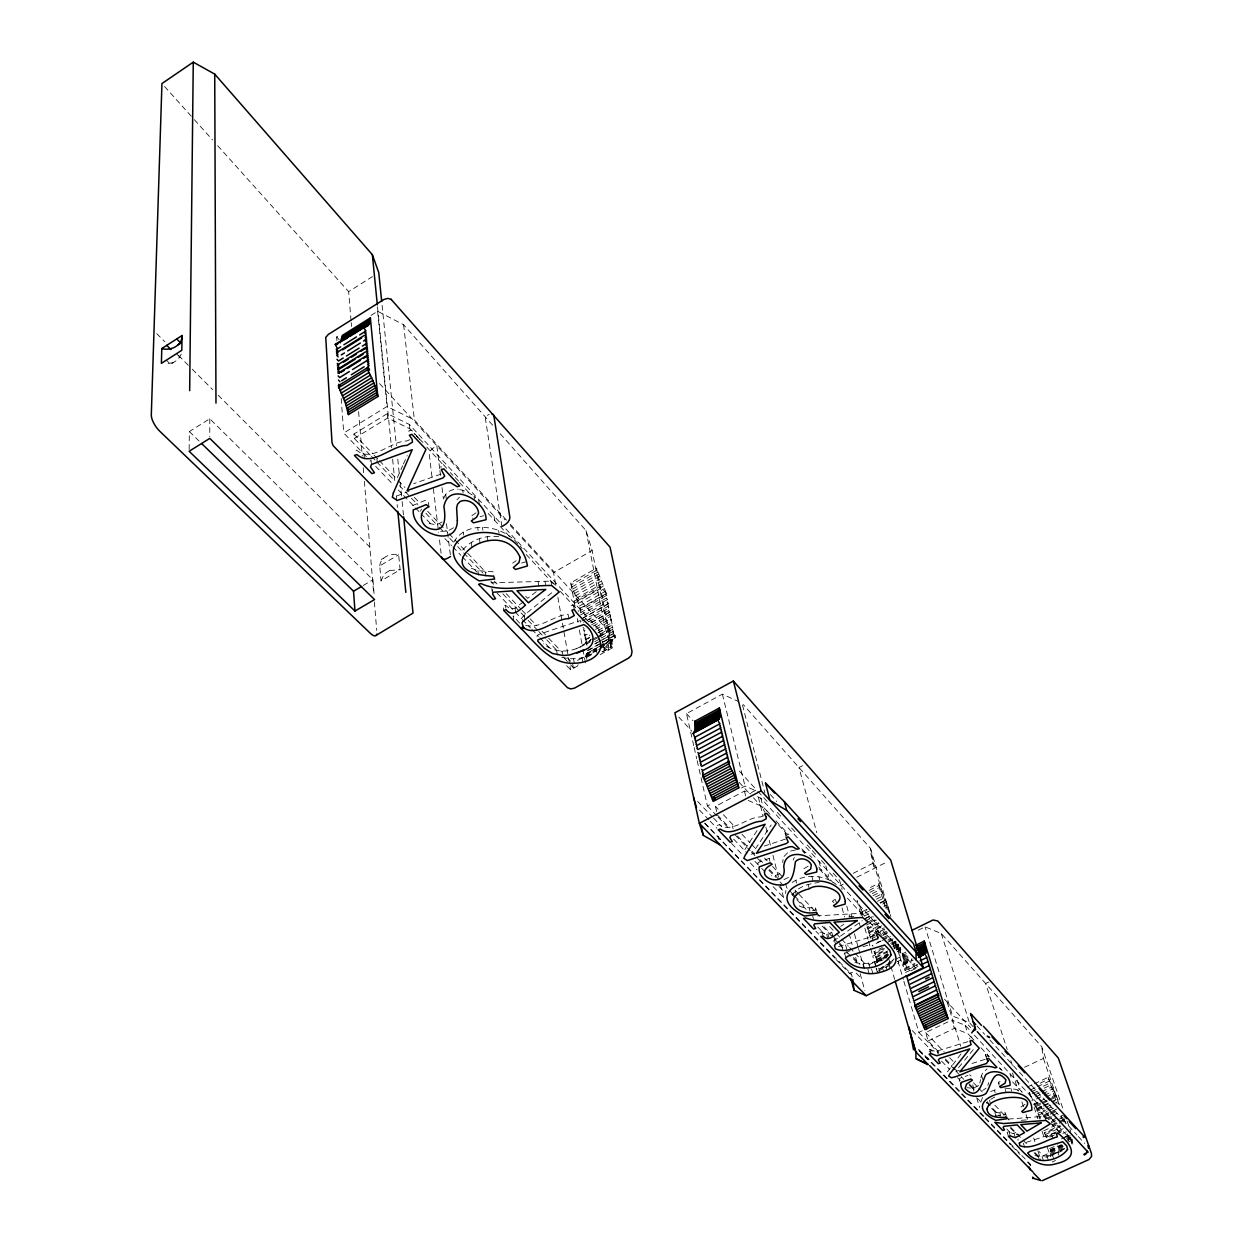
<?xml version="1.0" encoding="UTF-8"?>
<svg xmlns="http://www.w3.org/2000/svg" width="1243" height="1243" viewBox="0 0 1243 1243"><rect width="100%" height="100%" fill="white"/><g stroke="black" fill="none" stroke-linecap="round" stroke-linejoin="round"><path stroke-width="0.75" stroke-dasharray="5 3.75" d="M189.154 449.484L189.356 431.57L209.772 418.767L372.931 579.797L374.267 595.987M889.6 912.58L888.294 906.8L878.273 883.524L868.515 888.45M608.293 650.105L608.775 630.279L596.531 568.144L570.77 582.843L575.167 607.097M1017.97 1140.359L1018.017 1138.976M917.878 966.479L905.759 972.414L905.075 971.684L904.407 969.478L914.63 964.459M1062.159 1150.816L1050.677 1156.052L1050.568 1149.62L1061.165 1144.772M959.347 1081.348L959.782 1078.287L967.986 1075.397M917.272 964.475L905.168 970.41L902.853 965.19L903.583 960.855L902.045 952.06L907.39 970.068L917.722 965.003M600.136 654.673L612.302 647.883C611.898 644.511 611.043 638.514 615.518 637.612L615.099 635.468L608.355 628.15M598.8 635.872L608.775 630.279L615.518 637.612L587.457 652.948L585.189 658.262L593.564 653.585M785.56 893.484L785.902 890.47M782.655 862.595L783.09 859.472M537.038 636.742L537.24 635.359L539.819 634.07L580.295 620.506L580.838 623.442M757.904 864.025L758.121 862.533L769.184 858.416L771.08 859.907M1066.618 1138.541L1070.145 1136.925L1071.761 1139.94L1071.59 1143.933M979.841 1083.119L980.509 1079.608M581.087 612.053L579.875 610.779L607.004 595.195L596.531 568.144M980.774 1102.137L982.623 1097.46M379.752 565.876C380.436 557.035 390.892 552.809 398.646 554.735L400.122 569.729L381.057 580.916L379.752 565.876L398.646 554.735M381.057 580.916L384.211 573.955L391.996 569.014M980.836 1077.852L982.545 1072.973L987.082 1068.964M181.245 354.115L177.951 359.569L170.617 364.37L166.376 360.159M987.828 1085.403L988.651 1082.622M844.199 953.878L846.747 951.858L847.912 956.162M887.611 956.287L877.589 961.227L876.657 962.983L883.353 959.674M1066.028 1123.858L1064.754 1121.124L1059.502 1123.548M420.6 511.168L421.424 509.086M793.158 860.016L794.277 857.421M397.356 477.638L402.654 465.737M403.416 464.027L407.207 455.528M443.969 498.039C445.6 491.902 452.157 488.779 458.139 489.167M584.288 615.13L607.143 602.218L609.07 607.889L583.542 622.292M893.546 946.7L898.549 944.229C902.511 949.341 898.238 955.587 901.253 961.616L897.726 963.356M453.866 542.026C465.519 521.625 495.973 524.639 512.007 538.017M744.883 849.59L757.842 829.376M947.352 1071.886L961.507 1053.272M521.268 618.688L524.018 615.301L552.731 591.901M792.257 895.069C797.959 886.523 809.348 883.447 819.09 882.499M755.387 848.922L771.204 824.964M784.038 856.427L788.87 851.455L796.437 849.761M462.816 549.996C471.128 539.509 485.873 534.832 498.956 536.712M986.398 1103.256L987.61 1101.671L988.915 1105.835M833.307 941.169L862.285 920.675M958.586 1067.644L963.372 1061.755M964.568 1060.295L974.139 1048.533M370.103 461.169L371.067 460.034L371.439 464.447M591.28 639.135C579.564 651.503 557.004 656.04 543.517 643.796M892.086 961.088L893.981 958.866M456.942 499.872L459.49 497.153M1041.836 1106.954L1036.631 1109.362L1037.284 1110.046L1033.943 1102.541M978.583 1085.543L973.036 1088.386L967.209 1087.703M833.882 902.604L832.359 901.268L837.471 897.539M854.935 962.486C866.34 965.593 879.267 961.74 888.155 954.282L876.377 959.938M986.025 1088.138L982.685 1090.484M442.135 522.013L436.262 524.872L427.483 523.117M1025.118 1104.328L1020.425 1107.373M1064.381 1148.361C1056.162 1154.343 1045.114 1157.808 1034.984 1155.524M536.277 591.715L527.7 598.365L523.893 594.325M453.524 527.747L447.651 531.103L437.614 531.382M523.334 601.798L515.053 608.091L511.836 608.961M606.91 595.366L605.496 593.999L579.502 608.713L579.875 610.779M883.509 971.342L882.297 967.07L891.138 962.191M475.976 512.831L470.709 516.498L472.868 518.44M512.66 563.126L516.171 560.702M779.905 873.596L774.855 875.787L771.266 875.787M840.75 926.299L843.826 924.279M788.435 877.403L783.339 879.951M1055.975 1132.761L1024.916 1142.799M351.054 320.678L348.646 291.654L372.418 276.614M336.931 340.8L336.651 336.946L339.929 334.895M371.067 315.365L377.623 311.247L403.602 324.718L492.787 425.355M366.359 456.632L343.736 433.015L387.039 406.492L414.401 420.01L508.993 522.837M370.196 455.047L354.286 438.391L353.944 434.025L387.334 413.624L409.32 424.438L500.649 523.272M354.286 438.391L387.754 417.959L409.802 428.773L415.022 434.429M792.148 882.468C805.215 873.58 824.016 874.528 836.228 884.488M808.199 866.169L803.553 868.919L805.076 870.255M363.22 585.5L372.931 579.797M990.733 1099.325L994.695 1097.025M555.574 584.055L553.57 572.603L592.134 550.494L586.012 530.559L499.173 432.564M579.502 608.713L580.932 610.08L571.252 584.847L597.044 570.133M571.827 586.945L597.634 572.231M572.495 589.12L598.334 574.406M573.256 591.373L599.11 576.659M574.095 593.703L599.981 578.974M575.027 596.081L600.928 581.367M576.037 598.505L601.954 583.79M574.095 601.224L600.12 586.447L606.739 593.781L580.792 608.48M577.125 600.975L603.041 586.261M574.468 603.275L600.524 588.498M578.275 603.461L604.222 588.747M579.502 605.962L605.45 591.264M580.263 612.83L606.32 598.101L607.439 599.375M580.636 614.897L607.423 599.639L605.496 593.999M582.765 618.144L608.247 603.756L606.32 598.101M581.413 619.045L607.547 604.284M581.786 621.112L607.967 606.351L609.086 607.625M589.12 621.593L608.79 610.499L609.925 611.774M590.705 622.852L609.909 612.038L607.967 606.351M591.155 622.743L609.21 612.581L608.79 610.499M591.559 624.841L609.629 614.663L610.748 615.953M593.097 626.13L610.733 616.217L609.21 612.581M595.646 627.187L610.453 618.859L611.587 620.133M585.733 637.053L584.505 635.779L589.446 632.998M595.506 629.424L611.572 620.397L609.629 614.663M586.525 641.279L584.894 637.892L589.85 635.111M598.101 630.465L611.307 623.054L612.442 624.343M589.881 637.255L586.37 639.135L584.894 637.892M597.93 632.734L612.411 624.607L610.453 618.859M585.298 640.005L590.254 637.224M598.505 632.578L611.727 625.167L611.307 623.054M587.1 645.335L585.686 642.118L590.643 639.337M600.571 633.775L612.146 627.28L613.281 628.554M585.422 662.876L582.144 645.21L590.472 640.549M592.134 639.601L597.137 636.804M598.738 636.96L613.265 628.818L611.727 625.167M586.074 644.247L592.693 640.533M594.356 639.601L599.328 636.82M600.975 635.888L612.566 629.393L612.146 627.28M594.76 641.73L599.732 638.949M601.394 638.016L612.985 631.522L614.135 632.796M594.698 643.921L597.93 642.118M599.546 641.202L614.104 633.06L612.566 629.393M595.164 643.858L601.798 640.145M603.461 639.213L613.42 633.65L612.985 631.522M587.271 650.648L613.84 635.779M588.561 650.322L601.83 642.895M603.492 641.963L615.099 635.468M586.836 653.43L598.489 646.919M599.095 646.438L614.757 637.752M586.308 654.082L596.314 648.489M602.979 644.76L612.985 639.182M585.873 654.906L595.894 649.297M602.56 645.568L612.581 639.974M577.482 660.437L612.286 640.922M585.313 656.988L597.028 650.446M598.691 649.514L612.084 642.041M603.601 647.96L611.976 643.284M603.601 649.359L611.991 644.682M570.63 664.819L573.287 667.6L578.275 664.819M602.032 651.845L612.084 646.22M566.622 665.658L570.63 669.853L579.083 665.129M602.762 651.922L611.214 647.199L592.134 550.494M381.259 559.505L383.761 558.123M693.749 745.645L686.478 713.622L722.369 694.153L738.746 701.642M999.154 1085.186L998.269 1082.42L1002.48 1080.151M697.168 760.716L707.422 805.915L712.55 803.211M741.589 787.876L745.008 786.073L756.894 791.216M716.667 811.586L715.455 806.365L744.433 791.092L750.99 793.92M853.195 873.332L873.611 862.953L870.488 848.379L743.283 704.563M839.833 885.855L843.22 884.146M856.784 877.263L887.316 861.772M869.137 890.376L878.91 885.451M869.836 892.365L879.609 887.44M872.213 893.593L880.37 889.491M873.037 895.675L881.194 891.573M875.538 896.995L882.064 893.701M876.47 899.155L882.996 895.861M863.17 913.931L861.104 909.534L864.367 907.903M877.449 901.33L883.975 898.052M862.114 911.725L867.024 909.27M880.091 902.713L885 900.243M869.37 910.979L861.15 915.097L860.591 913.092L867.148 909.798M880.277 903.21L883.555 901.563L888.294 906.8L885.016 908.447M882.794 904.081L886.057 902.434M864.258 916.107L870.799 912.828M883.897 906.271L887.16 904.624M865.377 918.282L871.933 915.003M864.755 918.997L871.312 915.718M869.028 918.266L872.306 916.619M865.33 921.001L873.534 916.899M867.536 922.197L874.109 918.919M870.613 922.073L875.787 919.478M866.48 925.041L876.331 920.115M868.515 930.013L867.055 927.076L878.568 921.312M878.692 922.663L868.096 927.931L867.055 927.076M867.63 929.096L879.158 923.347M869.665 934.083L868.204 931.131L879.749 925.367M881.598 925.849L869.261 931.986L868.204 931.131M868.779 933.167L881.986 926.579M870.83 938.17L869.354 935.202L884.224 927.791M884.503 929.049L870.411 936.057L869.354 935.202M869.945 937.238L874.901 934.783M876.548 933.959L884.814 929.842M872.166 938.465L875.492 936.818M882.11 933.524L887.067 931.054M883.089 934.425L887.937 932.017M882.701 935.575L887.657 933.105M883.291 937.626L888.263 935.156M884.27 938.527L890.749 935.311M880.572 941.324L872.275 945.441L872.99 946.218M882.219 940.5L890.516 936.383M887.797 940.096L891.122 938.434M888.714 941.029L893.577 938.62M888.061 942.194L893.391 939.677M875.507 954.624L874.031 951.641L882.344 947.508M890.672 943.39L895.659 940.92M896.048 941.215L892.629 942.909L915.982 968.266M918.251 930.215L925.072 926.827L941.308 933.54L1041.758 1046.761L1063.386 1110.077M883.416 948.378L875.088 952.495L874.031 951.641M891.542 944.354L896.405 941.945M874.606 953.707L884.612 948.766M892.94 944.633L896.265 942.986M875.678 966.386L872.741 956.085L886.135 949.45M892.831 946.141L896.172 944.478L900.973 949.683L897.632 951.33M877.589 961.227L875.196 955.789L885.202 950.833M887.859 950.911L876.268 956.644L875.196 955.789M894.37 947.679L899.264 945.006M875.787 957.856L887.471 952.091M894.152 948.782L899.155 946.311M876.999 959.145L887.005 954.204M897.026 949.248L900.352 947.601M896.436 950.04L899.777 948.378M868.655 964.941L889.289 954.748M877.201 961.678L885.56 957.545M897.26 951.765L900.6 950.118M876.89 962.268L885.265 958.135M902.48 953.754L905.898 952.076M902.838 955.37L906.256 953.676M888.45 962.75L893.499 960.249M895.178 959.425L900.227 956.939M892.07 962.548L876.905 970.022L876.672 968.546M903.133 956.892L906.567 955.199M879.656 969.167L890.019 964.071M903.366 958.306L908.493 955.774M877.232 971.591L889.025 965.764M897.462 961.616L900.833 959.953M903.506 959.643L908.649 957.11M903.583 960.855L910.451 957.483M903.583 961.958L910.466 958.586M903.521 962.952L912.113 958.726M903.366 963.822L911.989 959.58M903.148 964.568L911.772 960.326M902.853 965.19L913.217 960.093M904.578 968.406L914.941 963.325M910.762 970.954L915.842 968.468M903.863 981.255L918.841 1032.389L922.213 1030.758M938.807 1052.091L928.148 1040.95L925.678 1032.576L950.025 1020.876M928.148 1040.95L954.329 1028.396L967.8 1033.586L971.762 1037.858M1024.496 1067.302L1043.421 1058.415L1041.758 1046.761M1027.433 1086.988L1032.591 1084.564M1034.316 1083.772L1048.113 1077.324L1058.213 1100.304L1057.467 1099.713L1052.262 1102.121M1040.158 1083.181L1048.797 1079.157M1030.525 1089.893L1035.699 1087.485M1037.423 1086.677L1049.512 1081.037M1031.286 1091.82L1036.46 1089.396M1043.374 1086.18L1050.288 1082.964M1032.995 1100.552L1030.354 1094.57L1037.268 1091.354M1044.182 1088.138L1051.096 1084.921M1034.658 1094.943L1039.847 1092.535M1041.572 1091.727L1051.951 1086.895M1035.543 1096.932L1040.733 1094.524M1042.473 1093.716L1052.852 1088.884M1036.46 1098.936L1053.784 1090.888M1046.078 1096.916L1054.732 1092.892M1033.151 1104.374L1038.356 1101.951M1040.096 1101.143L1045.316 1098.719M1034.922 1104.53L1038.387 1102.929M1052.246 1096.497L1055.711 1094.881M561.743 657.236C573.411 660.39 587.411 658.961 596.36 650.167L597.199 654.595M1040.748 1103.069L1033.788 1106.301L1037.921 1118.793M1042.489 1102.261L1047.694 1099.837M1049.434 1099.045L1054.654 1096.621M1035.916 1106.503L1041.121 1104.095M1042.846 1103.287L1048.051 1100.878M1049.791 1100.071L1056.721 1096.854M1036.942 1108.445L1042.131 1106.037M1043.871 1105.245L1057.746 1098.812L1054.002 1094.695L1048.113 1077.324M1043.576 1106.146L1050.521 1102.929M1037.346 1110.077L1042.551 1107.668M1036.631 1109.362L1037.268 1111.304L1044.229 1108.072M1045.953 1107.28L1051.174 1104.856M1052.914 1104.048L1058.119 1101.64L1059.409 1104.281L1058.787 1103.582M1039.257 1115.903L1037.905 1113.231L1044.866 1110.015M1046.606 1109.207L1053.567 1105.99M1045.627 1110.714L1038.744 1113.899L1037.905 1113.231M1038.558 1115.173L1047.259 1111.149M1048.999 1110.341L1054.219 1107.933M1048.564 1115.033L1039.847 1119.057L1039.195 1117.115L1056.612 1109.067M1048.641 1113.79L1040.034 1117.768L1039.195 1117.115M1050.366 1112.998L1057.265 1109.813M1050.304 1114.225L1057.28 1111.009M1045.72 1118.591L1050.957 1116.183M1052.697 1115.375L1057.933 1112.951M1048.222 1118.482L1051.671 1116.882M1048.113 1119.741L1051.609 1118.125M1052.262 1120.083L1062.765 1115.251M1051.252 1121.59L1054.717 1119.99M1051.174 1122.849L1056.426 1120.425M1058.181 1119.617L1063.433 1117.208M1051.827 1124.806L1064.086 1119.166M1052.572 1125.505L1057.762 1123.113M1059.502 1122.32L1064.692 1119.927M1043.732 1130.804L1057.746 1124.356M1045.736 1135.465L1044.384 1132.761L1060.17 1125.505M1060.823 1126.251L1045.208 1133.414L1044.384 1132.761M1045.037 1134.735L1060.838 1127.479M1063.262 1128.644L1045.689 1136.708L1046.249 1137.314M1046.513 1137.361L1055.214 1133.367M1056.954 1132.575L1063.899 1129.39M1049.853 1137.065L1055.136 1134.657M1056.892 1133.849L1063.93 1130.617M1062.843 1133.398L1066.354 1131.783M1064.179 1137.361L1069.477 1134.937L1072.942 1145.083L1071.932 1137.423M1061.46 1138.852L1068.001 1135.853L1071.761 1139.94L1068.234 1141.556M1066.587 1137.298L1070.068 1135.698M1067.551 1139.567L1071.078 1137.951M1049.62 1148.61L1057.777 1144.881M1067.566 1140.406L1070.829 1138.914M1050.382 1150.179L1061.802 1144.958M1068.327 1141.975L1071.59 1140.484M1050.257 1150.863L1063.324 1144.896M1050.211 1151.671L1063.278 1145.704M1063.309 1146.621L1043.11 1155.788L1039.086 1151.562M1050.304 1153.644L1065.033 1146.916M1050.459 1154.794L1063.557 1148.812M1045.86 1157.435L1064.474 1148.936M1052.199 1161.987L1055.509 1160.48M396.781 496.004L408.963 491.203M576.146 648.706L583.433 645.552M412.785 505.466L425.805 500.168L428.462 502.358L428.975 506.787M409.708 439.742L406.57 441.016C390.706 441.047 371.486 463.235 356.617 450.184L354.053 450.96M802.59 765.735L798.954 767.506L816.76 832.67M990.687 1091.494L997.943 1089.008M827.854 938.667L826.704 934.348L831.707 932.203L832.872 936.523M440.954 474.111L413.717 483.682M1008.446 1136.397L1007.141 1132.264L1008.928 1131.767L1012.874 1133.694L1017.364 1131.891L1018.685 1136.024M173.088 362.676L166.003 363.857M763.031 815.983L760.374 816.962C747.261 816.791 731.863 833.789 719.355 824.746L717.211 825.368M838.512 946.607L874.823 935.684M389.665 570.475L400.122 569.729M988.9 982.001L985.59 983.446L1007.218 1049.558M785.374 839.118L764.29 846.048M967.893 1041.665L935.528 1051.547L929.78 1049.403L927.9 1049.931L932.747 1054.623M985.109 1059.347L969.478 1064.257M751.238 854.236L754.843 853.055M847.586 951.594L850.181 950.755M862.937 946.746L870.224 944.447M877.511 942.163L881.163 941.013M956.178 1071.388L959.378 1070.394M836.011 959.394L849.404 973.269L852.667 972.259M508.76 607.843L505.419 605.232L503.027 605.947L503.679 610.391M571.065 605.792L573.458 605.092L575.727 607.718M521.609 563.048L526.721 561.541M786.229 837.564L785.094 833.198L787.223 832.592M824.327 933.617L821.903 931.815L819.883 932.39L821.017 936.709M881.629 935.187L877.216 930.013L875.212 930.587L876.657 932.794M587.442 643.299L585.686 642.118M986.693 1058.896L985.357 1054.717L987.237 1054.188L989.226 1056.566M585.873 634.847L584.117 633.666L584.505 635.779M585.08 630.636L583.34 629.471L584.956 632.842M480.062 516.637L483.667 515.736M994.524 1116.198L1005.634 1114.583L1005.338 1112.982L992.737 1112.454M812.378 910.482L816.014 909.985L815.47 907.934L803.398 907.592L796.11 904.64M1047.461 1118.576L1044.555 1116.307L1006.395 1119.228M864.196 915.485L861.477 913.263L817.459 915.873M491.032 582.827L550.944 581.134L558.495 587.519M1021.28 1120.331L1028.645 1119.71M848.922 916.744L854.298 916.386M471.299 568.191L477.902 570.692L492.958 571.718L493.611 576.146M1004.795 1088.091L1015.562 1089.288L1022.43 1092.162M459.661 489.462L467.026 491.715L472.977 495.444M525.618 625.307C539.944 629.284 553.943 615.378 568.067 614.213L568.859 618.626M973.222 1026.796L969.369 1022.601L952.666 1016.106L925.072 926.827M969.152 1029.515L965.19 1025.242L951.75 1020.037L954.329 1028.396M748.208 800.461L763 806.8L766.884 811.011M757.546 796.747L760.825 798.161L891.977 940.609L894.23 948.393M999.496 1068.592L1001.796 1069.664M849.404 973.269L851.439 974.263L852.356 977.697M803.304 851.346L806.132 852.791M983.959 1116.338L929.034 1059.58L927.713 1059.533L918.235 1049.978M1027.604 1162.329L1030.789 1165.639M969.633 1074.822L971.125 1075.956M998.269 1082.42L999.465 1083.43M584.179 628.647L582.951 627.373M809.581 855.402L811.819 857.468M985.295 1117.737L1030.385 1164.318M918.655 1049.527L929.034 1059.58M704.812 823.13L851.439 974.263M189.356 431.57L199.082 441.047M419.342 438.95L425.463 444.932M514.322 539.819L522.107 548.412M455.093 477.514L459.118 481.554M156.727 333.637L164.931 341.856M178.588 355.529L190.878 367.85M192.245 369.218L212.739 389.727M218.193 395.212L369.824 547.06M176.444 353.711L180.67 357.953M585.313 618.299L590.518 623.66M918.826 1049.931L983.648 1116.882M985 1118.28L1010.668 1144.787M1012.02 1146.186L1020.115 1154.545M704.781 823.441L834.675 958.011M912.315 1030.618L932.281 1051.407M941.588 1061.102L949.574 1069.415M957.561 1077.728L960.217 1080.493M977.526 1098.517L980.183 1101.282M1006.799 1128.986L1012.128 1134.533M699.483 810.063L708.867 819.821M710.204 821.203L716.9 828.18M731.63 843.5L742.335 854.656M750.368 863.015L757.065 869.976M773.146 886.694L785.188 899.233M815.983 931.287L818.671 934.068M856.163 973.083L861.523 978.661M697.572 801.424L712.255 816.775M713.591 818.158L721.608 826.533M733.634 839.087L746.996 853.04M754.998 861.415L760.343 866.992M761.679 868.391L765.688 872.57M779.05 886.523L784.395 892.101M817.785 926.983L824.466 933.959M918.841 1032.389L938.683 1053.116M945.286 1060.015L954.546 1069.695M955.867 1071.062L959.845 1075.211M961.165 1076.593L963.807 1079.359M969.089 1084.89L974.388 1090.406L972.679 1084.89M991.65 1108.445L996.964 1113.992M1010.233 1127.852L1016.883 1134.781M1034.129 1152.82L1038.123 1156.984M375.666 466.343L392.974 484.397M398.288 489.96L402.281 494.124M403.618 495.506L414.261 506.631M415.582 508.014L419.575 512.178M420.911 513.561L432.89 526.069M444.854 538.561L451.52 545.522M452.872 546.92L460.889 555.31M462.225 556.709L476.955 572.075M497.029 593.02L521.112 618.175M522.448 619.573L530.481 627.948M531.818 629.346L538.514 636.323M539.85 637.721L549.22 647.51M707.422 805.915L716.76 815.703M718.097 817.102L728.786 828.304M735.452 835.296L750.15 850.678M751.487 852.076L760.825 861.865M768.842 870.271L775.508 877.263M783.51 885.637L779.516 881.458L783.991 899.264M791.496 894.012L795.489 898.192M796.825 899.59L806.132 909.348M822.105 926.082L832.748 937.238M834.084 938.636L838.077 942.815M839.398 944.214L846.063 951.175M847.384 952.573L859.364 965.127M371.517 456.43L375.495 460.594M376.831 461.976L394.062 480.016M399.36 485.562L417.912 504.984M425.867 513.312L437.8 525.789M439.121 527.187L444.435 532.734M449.733 538.281L453.711 542.445M457.688 546.609L482.937 573.039M490.907 581.382L493.564 584.163M502.871 593.89L526.783 618.921M528.12 620.319L537.411 630.061M538.747 631.444L545.397 638.405M546.718 639.788L558.682 652.311M563.996 657.873L569.31 663.436M945.457 1059.036L952.107 1065.997M953.443 1067.38L957.421 1071.559M969.4 1084.067L974.73 1089.629M986.74 1102.199L1000.164 1116.214M1010.885 1127.432L1021.622 1138.65M1022.958 1140.049L1026.982 1144.259M1035.031 1152.665L1039.055 1156.876M925.678 1032.576L944.276 1052.091M949.59 1057.669L954.904 1063.247M973.502 1082.762L977.48 1086.941M978.816 1088.324L982.84 1092.55M994.882 1105.198L1004.266 1115.033M1005.603 1116.432L1009.627 1120.658M353.944 434.025L372.714 453.711M374.05 455.109L378.074 459.32M379.41 460.733L396.843 479.006M398.18 480.404L404.876 487.427M414.261 497.278L419.621 502.887M427.67 511.324L447.775 532.408M449.111 533.806L466.405 551.954M467.741 553.337L486.308 572.805M494.263 581.149L496.92 583.93M506.196 593.672L520.786 608.961M522.122 610.36L528.741 617.32M530.077 618.703L536.712 625.664M542.01 631.226L547.324 636.789M548.645 638.172L561.914 652.078M567.212 657.64L572.51 663.203L573.287 667.6M717.46 815.051L729.423 827.605M737.41 835.964L746.717 845.722M752.031 851.3L754.687 854.096M760.017 859.674L762.674 862.456M769.324 869.432L781.288 881.986M793.267 894.556L786.601 887.564L785.296 882.39M794.603 895.954L806.614 908.54M823.954 926.719L830.619 933.711M831.955 935.109L843.966 947.694M853.304 957.498L859.97 964.49M715.455 806.365L718.112 809.162M723.41 814.74L734.023 825.911M741.978 834.286L749.933 842.661M751.269 844.059L755.247 848.239M764.523 858.012L767.18 860.809M772.493 866.387L784.426 878.941M795.069 890.159L797.726 892.956M799.063 894.354L815.035 911.166M816.356 912.564L821.685 918.173M829.671 926.563L835.001 932.172M836.321 933.571L840.315 937.781M841.651 939.18L848.301 946.187M849.637 947.586L853.63 951.781M854.951 953.179L865.61 964.382M928.568 1059.16L927.169 1057.669L927.713 1059.533M905.168 970.41L904.407 969.556M980.991 1047.802L988.9 1056.348M999.45 1067.721L1002.091 1070.565M1012.625 1081.954L1021.684 1091.711M1034.611 1105.664L1046.249 1118.218M1051.423 1123.796L1057.886 1130.773M974.403 1035.217L1066.774 1135.216L1068.421 1140.08M775.943 820.815L788.885 834.83M801.844 848.845L805.728 853.04M818.671 867.055L833.028 882.592M847.4 898.161L863.077 915.128M869.618 922.213L878.77 932.11M505.885 528.943L598.893 629.579L604.797 650.011L603.104 644.666M678.802 717.087L691.885 731.241M739.026 782.22L749.498 793.547L756.521 789.849L737.068 768.671M753.444 797.82L765.3 810.638M778.475 824.886L787.689 834.861M802.186 850.538L804.827 853.382M819.308 869.059L829.842 880.448M416.343 435.842L420.258 440.069M426.8 447.138L443.782 465.488M450.323 472.542L452.934 475.37M459.459 482.424L469.916 493.72M488.219 513.483L510.5 537.566M526.24 554.564L553.803 584.334M560.36 591.419L578.741 611.276M510.314 524.266L604.953 627.156L611.214 647.199M336.651 336.946L339.261 339.774M379.581 383.59L505.031 519.885M510.283 525.587L553.57 572.603M944.54 999.232L970.659 1027.573M976.998 1025.957L984.642 1034.3M989.848 1039.987L1061.429 1118.079M1062.734 1119.492L1077.044 1135.108M1078.349 1136.537L1084.688 1143.451M686.478 713.622L692.972 720.676M757.81 791.263L768.205 802.558M777.279 812.44L782.469 818.096M791.558 827.978L796.747 833.633M807.127 844.929L811.026 849.171M812.316 850.585L816.216 854.811M821.405 860.467L825.305 864.708M833.09 873.176L839.569 880.246L842.132 889.475M770.287 794.526L776.704 801.549M607.143 602.218L608.262 603.492M164.542 86.451L193.069 118.24M194.359 119.685L212.506 139.915M217.696 145.695L348.646 291.654M519.621 623.116L513.141 615.906L513.81 620.35M418.114 437.754L411.386 429.969L408.885 430.839L409.367 435.236M446.61 468.316L443.285 464.447L440.752 465.224L441.125 468.145M769.992 814.351L765.47 809.038L763.373 809.721L765.144 812.58M1060.015 1133.057L1056.83 1129.281L1055.043 1129.778L1056.115 1131.503M973.984 1040.251L970.565 1036.196L968.717 1036.771L969.975 1038.962M785.094 833.198L786.99 835.933M889.693 912.44L888.885 911.523L889.491 913.543M1029.748 1163.712L1030.556 1165.111M985.357 1054.717L986.756 1056.814M491.855 588.452L492.616 591.093M861.104 909.534L857.546 900.973M1029.546 1092.628L1030.354 1094.57M1067.1 1120.922L1070.798 1131.783M1067.317 1133.865L1069.866 1141.323M1043.421 1058.415L1060.015 1107.156M1063.713 1118.001L1065.562 1123.408M1054.002 1094.695L1057.063 1103.706M1061.289 1116.136L1063.107 1121.45M1057.855 1152.37L1058.772 1155.104M1051.671 1134.735L1053.039 1138.852M1044.555 1116.307L1045.938 1120.425M1052.231 1154.467L1053.582 1158.554M1042.038 1131.301L1044.4 1138.433M1047.367 1147.398L1050.382 1156.518M1029.142 1092.193L1032.001 1100.894M1046.87 1155.772L1048.222 1159.859M1010.823 1060.574L1012.625 1066.09M1017.209 1080.12L1019.99 1088.635M1042.054 1156.316L1043.39 1160.418M1012.47 1072.958L1018.359 1091.028M1021.901 1101.888L1024.589 1109.999M1026.034 1114.536L1027.806 1119.974M1033.694 1138.044L1034.875 1141.664M1037.827 1150.707L1040.779 1159.75M1038.123 1156.208L1039.459 1160.309M1009.953 1073.703L1011.025 1076.997M1010.808 1088.34L1011.709 1091.105M1023.331 1143.14L1024.652 1147.258M1005.245 1089.49L1006.131 1092.255M1014.039 1133.538L1015.36 1137.671M987.237 1054.188L988.123 1056.985M1005.338 1112.982L1006.208 1115.748M1008.928 1131.767L1010.233 1135.9M994.338 1090.033L995.208 1092.815M999.885 1113.262L1000.755 1116.028M941.308 933.54L969.369 1022.601M994.959 1112.936L996.264 1117.084M989.397 1100.102L990.702 1104.266M981.473 1075.381L982.778 1079.561M965.19 1025.242L967.8 1033.586M947.135 1002.06L960.761 1046.233M976.656 1097.787L979.655 1107.482M973.036 1088.386L973.906 1091.168M937.206 1051.19L938.045 1054.002M890.299 914.506L890.874 916.479M870.488 848.379L889.553 912.89M929.78 1049.403L930.619 1052.215M895.566 942.396L901.253 961.616M873.611 862.953L888.263 912.657M897.493 943.965L900.212 953.163L898.316 944.121M885.234 907.266L878.273 883.524M897.974 961.165L903.319 979.437M886.694 951.796L887.766 955.479M888.294 957.328L890.423 964.677M890.951 966.51L894.68 979.391M888.823 963.9L890.066 968.173M886.337 955.976L887.564 960.264M877.216 930.013L878.04 932.887M885.793 965.609L887.02 969.882M871.871 936.756L873.083 941.06M876.16 968.095L877.62 973.253M878.708 968.095L879.935 972.383M861.477 913.263L862.689 917.583M874.792 961.616L876.004 965.904M864.848 928.133L868.002 939.32M868.531 941.184L870.116 946.762M870.644 948.627L872.741 956.085M857.033 900.445L860.591 913.092M859.193 922.648L860.405 926.952M871.576 969.027L872.788 973.316M868.733 963.107L869.929 967.396M867.878 969.183L869.308 974.279M850.989 914.133L852.185 918.437M863.217 963.682L864.413 967.971M846.747 906.085L849.824 917.163M854.438 933.773L858.027 946.7M858.54 948.549L860.078 954.08M860.591 955.929L864.18 968.856M842.008 907.778L844.525 916.961M849.078 933.493L852.123 944.525M855.65 957.374L857.173 962.89M860.125 973.611L864.802 990.593M835.467 899.435L836.648 903.754M825.834 865.827L828.739 876.47M845.613 944.991L846.778 949.295M844.494 952.868L845.675 957.172M818.935 861.275L821.266 869.867M841.775 946.172L842.94 950.491M818.904 876.812L819.681 879.718M834.348 939.848L835.514 944.152M828.04 934.192L829.19 938.512M811.85 876.346L813 880.681M815.47 907.934L816.231 910.824M821.903 931.815L823.037 936.134M808.152 884.488L809.302 888.838M812.689 915.998L813.45 918.888M809.177 908.151L809.923 911.041M795.815 880.262L796.561 883.151M795.365 891.153L796.483 895.504M793.469 893.095L794.588 897.446M742.491 705.014L764.896 793.018M760.825 798.161L763 806.8M758.401 797.322L763.093 816.03M765.906 827.232L767.319 832.841M769.199 840.33L770.598 845.939M772.944 855.277L779.05 879.593M769.184 858.416L769.914 861.321M722.369 694.153L745.008 786.073M744.433 791.092L745.707 796.281M570.77 582.843L571.252 584.847M732.376 825.942L733.075 828.863M718.283 836.244L719.091 839.74M694.169 747.525L696.733 758.82M870.861 853.366L873.984 867.94M891.977 940.609L892.676 943.919M608.775 630.279L612.302 647.883M586.012 530.559L604.953 627.156M598.893 629.579L599.452 632.485M586.354 656.537L586.898 659.489M577.265 618.532L577.964 622.339M579.362 629.968L582.144 645.21M573.458 605.092L574.25 609.505M582.144 657.796L582.951 662.239M573.536 658.806L574.328 663.234M557.921 597.401L570.63 669.853M550.944 581.134L551.706 585.546M562.271 651.068L563.048 655.512M545.024 581.677L545.537 584.614M556.6 650.524L557.346 654.968M538.126 581.879L538.872 586.292M524.018 615.301L524.717 619.744M515.053 608.091L515.736 612.535M501.892 526.504L485.127 416.7L487.815 415.084A6.588 3.543 -41.7 0 1 489.245 414.37M498.614 530.435L499.064 533.371M494.092 516.187L494.761 520.553M505.419 605.232L505.854 608.2M487.272 536.619L487.924 541.047M491.917 589.586L492.554 594.03M479.456 505.155L478.835 500.758L474.049 496.221L474.655 500.634M482.47 527.312L482.89 530.248M485.19 571.718L485.811 576.162M479.425 538.576L480.047 543.005M477.7 527.514L478.12 530.45M477.902 570.692L478.508 575.136M1068.001 1135.853L1068.716 1141.214M471.268 542.352L471.874 546.78M462.722 490.022L463.111 492.958M463.266 532.097L463.655 535.049M445.693 494.248L446.253 498.661M439.665 468.595L436.837 445.786L434.164 447.387A6.526 3.496 -42.6 0 0 429.317 454.565L432.269 479.223M439.898 470.491L440.597 476.193M442.011 487.598L443.425 499.018M446.486 523.723L450.37 555.031M433.403 488.717L438.608 532.361M439.509 539.944L441.094 553.228M403.602 324.718L414.401 420.01M409.32 424.438L409.802 428.773M382.083 305.296L396.408 445.724M397.776 459.195L399.345 474.577M400.122 482.284L401.893 499.593M402.095 501.519L403.462 514.975M377.515 306.757L391.483 447.651M392.633 459.226L394.73 480.451M396.268 495.895L397.418 507.47M377.623 311.247L387.039 406.492M387.334 413.624L387.754 417.959M376.955 458.962L377.219 461.914M364.028 454.596L364.401 459.009M896.172 944.478L896.638 950.134M351.225 322.605L351.536 326.489M358.59 411.619L362.288 456.119M363.251 467.725L363.733 473.536M364.37 481.274L373.755 594.387M374.376 601.969L376.722 630.372M341.188 398.428L343.736 433.015M209.772 418.767L209.787 436.604"/><path stroke-width="1.5" d="M1088.511 1147.879L1088.946 1146.932L1088.961 1147.709M1088.511 1148.206L1088.231 1145.58L1088.899 1146.978M340.706 346.797L337.552 348.77L335.253 344.42L363.671 326.614L367.742 325.806L369.591 323.366L370.367 317.866L342.338 335.439L340.225 342.85M189.666 390.659L193.271 62.15L214.728 74.114L372.341 254.66L378.758 272.59L381.694 301.459M182.053 335.517L181.82 350.277L161.388 363.344L161.792 348.537L182.053 335.517C182.426 345.663 170.54 351.225 161.792 348.537M1084.238 1154.498L1086.693 1152.976L1084.145 1154.141M718.034 720.054L719.946 716.543L719.324 708.013L694.744 721.313L695.21 729.89L693.143 733.479L695.567 739.181L694.573 738.078M918.391 957.545L925.569 953.552L924.248 941.106L915.703 945.317M909.208 1027.557L913.527 1049.745M909.161 1028.645L915.905 1051.951L915.936 1058.881L928.241 1064.645L916.946 1058.927M1032.638 1178.473L1033.617 1177.649M971.669 1032.933L974.124 1029.655A5.252 4.273 -43.2 0 0 974.543 1026.019M584.241 649.98C597.836 645.707 593.983 630.092 583.868 624.607L537.955 639.803L537.768 641.186L544.248 648.24L552.607 653.523L563.048 655.512L569.745 654.952L584.241 649.98L576.938 653.134M193.271 62.15L161.947 83.561L151.304 414.944A13.44 5.236 55.9 0 0 159.803 431.274L370.398 633.371A11.964 4.397 59.3 0 0 376.815 634.085M342.291 337.055L370.367 319.467M342.12 338.531L370.228 320.912M341.825 339.852L369.963 322.217M341.421 341.002L369.591 323.366M335.253 344.42L342.773 340.52M345.927 338.531L350.666 335.579M353.82 333.606L364.852 326.691M344.016 340.054L347.154 338.08M350.293 336.123L369.093 324.345M364.587 327.779L368.472 325.153M343.86 344.808L356.508 336.9M359.662 334.926L365.986 330.98L363.826 328.059M336.558 352.717L363.981 335.579M342.602 349.858L361.604 337.972M341.312 354.923L344.497 352.934M347.667 350.946L360.361 343.021M363.546 341.048L366.716 339.059L365.178 337.397M343.223 358.015L338.453 360.998L336.962 359.305M346.409 356.026L359.134 348.087M362.319 346.113L367.089 343.13L365.535 341.468M337.459 365.022L365.069 347.822M343.534 362.133L348.32 359.149M351.505 357.161L356.29 354.177M361.076 351.194L367.462 347.217L365.908 345.554M337.754 369.171L365.442 351.94M355.047 359.289L339.059 369.233L337.568 367.555M358.248 357.3L363.034 354.317M338.065 373.335L365.815 356.073M340.97 372.403L344.171 370.398M347.372 368.41L360.19 360.439M363.407 358.45L368.208 355.451L366.654 353.789M349.314 371.579L339.665 377.561L338.174 375.868M352.515 369.575L368.581 359.6L367.027 357.937M341.592 380.762L346.424 377.763M351.256 374.764L364.137 366.763M367.788 366.297L369.544 370.057L367.338 367.757L338.298 385.75L345.538 403.431L348.428 414.572L377.794 396.533L370.367 317.866M338.407 387.863L367.555 369.808L367.338 367.757M339.836 390.535L368.985 372.48L367.555 369.808M341.172 393.176L370.336 375.137L368.985 372.48M342.415 395.818L371.595 377.779L370.336 375.137M343.565 398.397L372.76 380.374L371.595 377.779M344.606 400.945L373.817 382.922L372.76 380.374M345.538 403.431L374.764 385.408L373.817 382.922M346.362 405.839L375.604 387.816L374.764 385.408M347.061 408.186L376.334 390.147L375.604 387.816M347.636 410.423L376.94 392.384L376.334 390.147M348.102 412.552L377.437 394.513L376.94 392.384M178.215 344.777L180.903 343.177L176.724 338.951M354.97 611.043L189.138 451.271L209.787 438.391L374.563 599.577L354.97 611.043L353.525 591.202L361.604 586.447M450.556 556.522L447.729 558.169A6.899 3.884 -43.6 0 1 441.545 557.019M501.892 526.504L504.767 524.826A6.945 3.962 -42.6 0 0 509.816 517.057L493.859 415.752A6.588 3.543 -41.7 0 0 491.824 413.919M376.256 635.328L413.002 613.11L403.664 516.902M850.787 978.365L854.034 990.329L866.216 995.705L923.316 967.722L890.703 860.063L733.37 681.024L674.871 712.829L699.343 823.363L703.305 835.374L720.287 845.007M695.039 723.022L719.65 709.706M695.257 724.622L719.883 711.307M695.365 726.114L720.039 712.798M695.412 727.497L720.085 714.166M695.35 728.755L720.054 715.424M695.21 729.89L719.946 716.543M694.961 730.884L719.728 717.522M694.635 731.754L719.433 718.376M694.231 732.469L719.06 719.076M693.143 733.479L718.578 719.635M695.101 737.13L719.977 723.721L718.392 721.515M719.324 708.013L738.746 787.876L713.156 801.393L702.73 775.383L729.066 761.322L727.978 760.172M703.181 777.512L728.616 763.963L728.072 761.881L729.579 763.451L729.066 761.322M704.377 779.734L729.812 766.201L728.616 763.963M705.527 781.971L730.977 768.454L729.812 766.201M706.645 784.24L732.096 770.707L730.977 768.454M707.687 786.493L733.152 772.975L732.096 770.707M708.681 788.73L734.162 775.212L733.152 772.975M709.613 790.952L735.095 777.45L734.162 775.212M710.468 793.143L735.98 779.641L735.095 777.45M711.26 795.287L736.788 781.785L735.98 779.641M711.975 797.385L737.519 783.882L736.788 781.785M712.612 799.435L738.171 785.918L737.519 783.882M923.316 967.722L761.167 790.843L699.343 823.363L866.216 995.705M973.362 1030.773L975.662 1029.639L970.565 1013.465L981.55 1025.491M911.787 930.417L932.996 919.991L937.781 920.985L1058.321 1058.042L1091.478 1153.597L1091.572 1156.425L1088.961 1159.533L1042.178 1180.726M916.153 947.011L924.699 942.8M916.526 948.611L925.087 944.4M916.837 950.134L925.398 945.923M918.779 950.709L925.647 947.337M917.241 952.884L925.817 948.658M917.318 954.096L925.911 949.87M917.35 955.199L925.942 950.973M919.012 955.339L925.895 951.952M918.872 956.193L925.771 952.806M918.67 956.939L925.569 953.552M920.131 960.777L927.029 957.39L925.74 955.572M921.327 964.77L928.257 961.383L927.418 960.497M925.6 978.894L929.08 977.184M918.826 991.526L928.568 986.787M924.248 941.106L948.005 1018.592L924.994 1029.67L914.864 1005.82L937.657 994.757L938.822 995.938L938.185 993.872L915.361 1004.965L914.568 1004.064M915.423 1007.871L938.31 996.777L937.657 994.757M916.479 1009.829L939.382 998.735L948.005 1018.592M917.52 1011.818L940.407 1000.724M918.515 1013.822L941.433 1002.744M919.494 1015.857L942.412 1004.779M920.426 1017.893L943.344 1006.814M921.312 1019.913L944.245 1008.834M922.151 1021.932L945.1 1010.854M922.959 1023.921L945.907 1012.843M923.689 1025.879L946.669 1014.801M924.372 1027.806L947.368 1016.727M1086.413 1153.426L1084.424 1154.949M336.465 344.466L337.568 344.327M391.467 299.485L387.847 298.382L384.04 299.408L328.307 334.429L325.744 337.381L332.005 442.601L333.124 445.647L567.492 687.705L570.723 688.902L574.344 688.202L628.632 658.06L631.273 655.496L632.034 651.55L610.064 547.169L391.079 299.299M1033.368 1177.665L1032.513 1177.199M916.06 952.154L786.679 810.374L769.961 800.43L765.517 783.074L784.395 801.673L913.481 943.623L916.06 952.154L916.091 959.829M936.74 990.997L937.564 991.821M934.239 982.809L935.062 983.633M935.482 986.895L936.305 987.719M932.996 978.723L933.804 979.546M931.753 974.667L932.561 975.491M930.51 970.612L931.333 971.436M929.282 966.588L930.09 967.411M928.055 962.564L928.863 963.387M926.827 958.555L927.635 959.378M727.481 758.106L728.553 759.193M726.471 753.88L727.528 754.952M724.436 745.458L725.492 746.546M725.446 749.653L726.518 750.741M723.426 741.263L724.483 742.351M722.416 737.099L723.473 738.187M988.03 1036.569L988.869 1037.19L987.191 1036.025M720.412 728.802L721.468 729.89M721.422 732.95L722.478 734.038M719.417 724.685L720.474 725.772M367.602 364.261L369.155 365.862M366.84 355.918L368.394 357.533M367.229 360.082L368.783 361.682M366.467 351.785L368.021 353.385M365.737 343.565L367.275 345.166M366.095 347.667L367.648 349.267M365.364 339.494L366.903 341.095M364.634 331.384L366.157 332.984M364.991 335.439L366.53 337.039M971.933 1015.018L971.156 1015.329M988.822 1036.957L989.63 1037.594M936.103 988.884L936.927 989.77L914.149 1000.848L913.45 1000.118M937.346 993.002L938.185 993.872M933.602 980.711L934.425 981.582L911.725 992.644L910.948 991.743M934.845 984.798L935.684 985.668L912.937 996.746L912.16 995.845M929.873 968.546L930.712 969.416L908.136 980.463L907.452 979.733M931.116 972.585L931.955 973.471L909.332 984.518L908.555 983.617M932.359 976.641L933.182 977.511L910.529 988.573L909.752 987.672M928.645 964.521L929.484 965.391L906.955 976.439L906.163 975.537M725.943 751.704L727.015 752.854L701.767 766.341L700.741 765.16M726.969 755.93L728.041 757.08L702.73 770.567L701.705 769.401M723.908 743.298L724.995 744.448L699.84 757.904L698.815 756.738M724.933 747.494L726.005 748.643L700.803 762.114L699.778 760.949M720.909 730.822L721.981 731.956L696.981 745.396L695.971 744.215M721.903 734.97L722.975 736.105L697.929 749.545L696.919 748.379M722.913 739.119L723.985 740.269L698.877 753.724L697.867 752.559M719.899 726.689L720.971 727.839L696.033 741.248L695.023 740.082M367.4 362.101L368.969 363.764M366.281 349.671L367.835 351.334M364.805 333.357L366.343 335.004M201.863 443.751L353.525 591.202M983.446 1026.298L1085.186 1137.547M166.733 345.352L170.944 349.563M929.624 1065.593L1033.011 1172.056M915.905 1051.951L927.76 1064.148M1088.138 1152.292L977.231 1031.69M914.755 1002.899L913.978 1002.06M912.331 994.695L911.57 993.856M340.287 385.967L338.795 384.273M703.212 772.695L702.202 771.592M703.709 774.824L702.683 773.659M913.543 998.782L912.766 997.943M909.923 986.538L909.161 985.699M701.285 764.227L700.275 763.109M911.135 990.609L910.358 989.77M339.976 381.756L338.484 380.063M906.862 977.713L907.545 978.443M699.358 755.806L698.364 754.703M339.215 371.315L337.723 369.684M908.726 982.483L907.965 981.644M339.355 373.397L337.863 371.704M700.322 760.001L699.312 758.898M1033.648 1173.159L1040.811 1180.539L1032.778 1178.178M697.463 747.463L696.453 746.359M338.749 365.1L337.273 363.422M338.904 367.167L337.428 365.535M337.847 352.826L336.371 351.132M337.987 354.861L336.527 353.23M338.143 356.896L336.667 355.218M696.515 743.314L695.505 742.211M337.692 350.79L336.231 349.159M702.73 775.383L704.191 776.968M914.864 1005.82L915.967 1007.016M973.207 1021.824L975.724 1024.574M765.517 783.074L774.607 793.05M797.975 818.733L800.585 821.576M859.022 885.777L862.922 890.05M885 914.304L888.9 918.593M992.023 1036.957L998.564 1044.12M1005.105 1051.283L1007.716 1054.157M1018.188 1065.608L1024.729 1072.771M1039.132 1088.526L1049.589 1099.993M1063.992 1115.748L1066.603 1118.622M1069.229 1121.481L1075.77 1128.644M908.633 1026.78L909.41 1027.635M938.31 996.777L939.382 998.735M1083.352 1137.516L1083.15 1136.739M925.398 1025.18L926.936 1028.722M714.088 796.965L715.315 800.243M1029.173 1166.991L1030.074 1169.818M738.171 785.918L738.746 787.876M895.209 981.224L915.423 1051.112M693.563 797.245L696.484 807.562M852.822 979.406L854.034 990.329M784.395 801.673L786.679 810.374M733.37 681.024L761.167 790.843M694.744 721.313L695.598 725.011M701.347 826.595L703.305 835.374M1088.464 1145.626L1088.946 1147.273M377.437 394.513L377.794 396.533M372.341 254.66L377.328 304.83M397.807 511.324L405.839 592.383M348.009 408.776L348.428 414.572M214.728 74.114L215.971 403.089M1087.485 1151.204A4.848 4.211 -43.6 0 1 1087.081 1152.37M877.884 937.098L877.869 938.683C864.895 942.334 848.643 955.044 835.296 948.751L834.473 945.472L835.514 944.152L868.158 921.995L862.689 917.583C843.966 917.552 823.192 924.668 805.557 917.924L803.522 918.515L813.652 929.049L815.688 928.474L813.792 925.18L814.616 923.86L829.873 922.446L839.289 932.374C834.612 935.078 828.258 942.178 823.037 936.134L821.017 936.709C837.86 952.029 852.714 979.966 879.935 972.383C908.167 965.36 893.67 947.539 878.459 934.316L876.439 934.891L877.884 937.098M457.346 520.413C457.206 550.028 410.982 532.315 413.266 509.91L426.302 504.58L428.975 506.787C416.7 511.386 420.258 527.622 432.331 529.161C446.548 532.19 445.445 515.845 443.906 506.693C448.366 480.342 486.495 499.935 486.106 519.698L473.474 522.852L471.315 520.926L476.582 517.243L478.571 513.328C478.229 504.953 467.927 497.759 460.065 501.566L457.517 504.285L456.616 507.905L457.346 520.413M816.822 868.997L816.744 872.011L806.21 874.59L804.687 873.27L810.654 869.09L811.291 864.895C808.758 858.96 799.824 856.474 795.411 861.772C794.028 871.576 792.816 886.647 778.833 884.969C769.479 884.721 757.779 877.309 759.178 866.899L770.272 862.782L772.167 864.273C747.975 876.253 788.777 890.905 783.774 866.946C784.582 847.229 814.072 853.102 816.822 868.997M766.247 816.946L766.185 818.873L761.477 821.328C748.317 821.157 732.904 838.17 720.365 829.128L718.221 829.749L730.185 842.21L732.251 841.527L729.812 837.58L730.806 835.716L765.144 824.233L745.132 855.339L743.811 858.385L747.369 860.576L789.321 846.84L792.257 846.638L797.089 849.28L799.202 848.674L788.357 836.943L786.229 837.564L788.233 842.101L786.508 843.484L756.459 853.288L776.207 823.596L766.574 813.404L764.476 814.087L766.247 816.946M987.066 1109.005C987.47 1118.094 1000.149 1117.83 1006.644 1117.131L1006.954 1118.731L995.829 1120.347C951.113 1098.796 1032.545 1075.211 1031.861 1110.108L1022.973 1112.532L1021.762 1111.522C1045.518 1092.628 989.444 1093.545 987.066 1109.005M520.087 557.377L518.999 562.551L513.343 567.554L515.488 569.48L527.436 565.953C517.741 506.181 403.214 536.121 479.176 580.885L494.667 579.02L493.611 576.146C418.13 573.007 499.608 510.889 520.087 557.377M988.092 1061.009L986.445 1063.542L959.876 1071.839L979.266 1048.175L971.886 1040.407L970.022 1040.981L971.094 1044.679L966.852 1046.699L936.771 1055.758L931.038 1053.629L929.142 1054.157L938.31 1063.666L940.143 1063.091L938.387 1060.046L939.397 1058.57L969.742 1048.89L949.994 1073.672L948.611 1076.096L951.47 1077.743C965.578 1074.977 981.271 1062.004 995.037 1067.877L996.902 1067.364L988.573 1058.383L986.693 1058.896L988.092 1061.009M1019.338 1143.094L1019.788 1145.689C1031.721 1150.428 1045.72 1139.909 1057.358 1136.863L1056.426 1133.896L1058.213 1133.398C1073.144 1145.331 1078.924 1158.383 1056.472 1163.634C1034.549 1170.611 1021.715 1149.278 1008.446 1136.397L1010.233 1135.9L1015.36 1137.671L1024.558 1132.606L1017.24 1124.915L1003.971 1126.329L1003.163 1127.401L1004.515 1129.965L1002.728 1130.462L994.866 1122.32L1003.583 1123.548L1045.938 1120.425L1050.288 1123.827L1019.338 1143.094M845.302 901.253L845.116 904.096L835.063 906.924L833.54 905.603C854.205 892.909 819.386 880.914 809.302 888.838C781.086 895.333 794.712 917.101 816.62 912.269L817.164 914.32L804.407 916.044C750.741 889.242 837.533 860.544 845.302 901.253M960.746 1083.647C960.73 1095.301 977.386 1099.667 985.885 1093.56C991.246 1086.6 993.437 1065.002 1005.944 1079.856L1005.059 1083.181L999.59 1086.584L1000.786 1087.594L1010.046 1085.357C1011.32 1073.657 993.747 1067.519 985.637 1074.962C981.721 1083.554 977.604 1101.842 965.127 1088.526L966.495 1084.191L972.414 1080.151L970.923 1079.017L961.072 1082.467L960.746 1083.647M600.959 646.142C599.204 658.324 585.127 663.109 574.328 663.234C550.121 664.57 535.717 642.802 520.537 627.901L522.915 627.202C536.758 638.327 554.223 618.532 568.859 618.626L574.328 615.534L571.873 610.22L574.25 609.505C582.454 622.059 599.716 629.89 600.959 646.142M393.378 492.927L392.337 497.184L397.216 500.447L446.998 482.906L450.619 482.766L457.191 486.728L459.708 485.951L443.844 468.844L441.312 469.621L444.714 476.162L442.803 478.027L407.145 490.55L425.976 449.329L411.868 434.366L409.367 435.236L412.148 439.385L412.474 442.12L407.036 445.414C391.141 445.445 371.89 467.663 356.974 454.596L354.41 455.389L371.983 473.63L374.454 472.775L370.569 467.042L371.439 464.447L412.225 449.702L393.378 492.927M891.122 954.795C883.058 969.447 855.308 973.797 845.364 958.182L847.912 956.162L884.674 945.022L889.817 950.398L891.122 954.795M1067.551 1149.433C1059.564 1160.605 1036.802 1165.918 1027.712 1152.991L1030.09 1151.344L1062.734 1141.773L1066.758 1145.953L1067.551 1149.433M523.008 621.345L521.967 623.131L523.847 628.166L521.609 629.005L503.679 610.391L506.072 609.676C512.334 617.849 520.242 609.629 525.478 605.123L511.976 590.907L493.316 592.227L492.554 594.03L495.522 598.706L493.114 599.421L478.539 584.288L480.963 583.557C502.312 593.424 528.555 584.863 551.706 585.546L559.272 591.932L523.008 621.345M545.584 589.477L528.415 602.793L516.964 590.705L545.584 589.477M857.297 920.566L841.931 930.603L833.944 922.166L857.297 920.566M1041.044 1122.911L1026.982 1131.161L1020.783 1124.62L1041.044 1122.911"/></g></svg>
